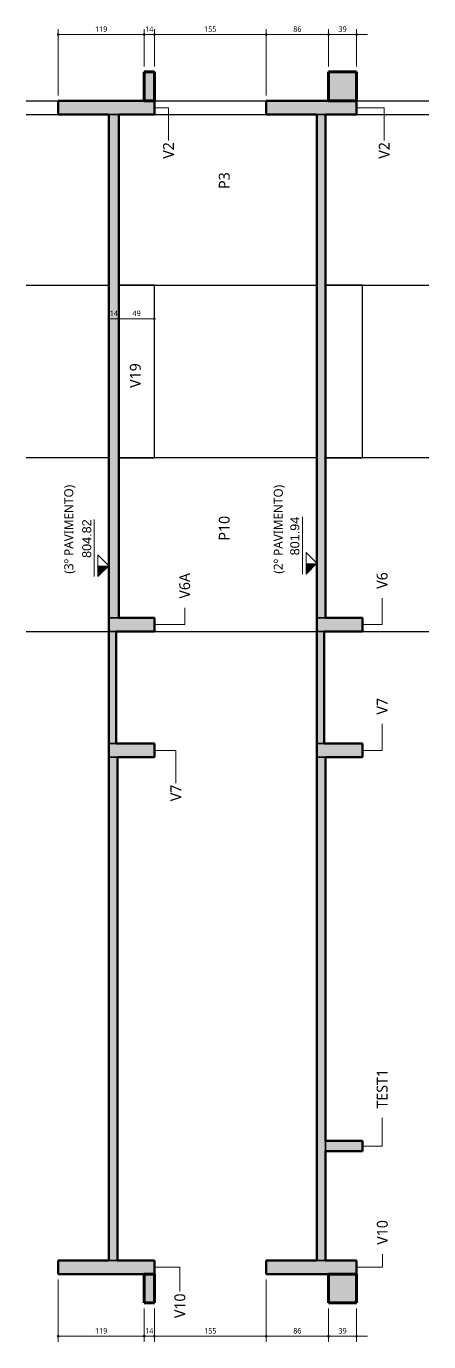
# Model space of a CAD drawing. Header units: centimetres. Extents: x -2198 to 42786, y -3196 to 88064.
# Drawn here: x 7610 to 8167, y 79410 to 81230 of the extents above; entities that cross this region are included whole.
import ezdxf

# ---------------------------------------------------------------- set-up
doc = ezdxf.new("R2010")
doc.units = ezdxf.units.CM
for name, color, linetype, lineweight in [('A-ANNO-DIMS', 7, 'Continuous', 9), ('A-ANNO-DIMS-50', 7, 'Continuous', 9), ('A-FLOR', 7, 'Continuous', 25), ('G-ANNO-DIMS', 7, 'Continuous', 9), ('G-ANNO-TEXT', 7, 'Continuous', 9), ('S-BEAM', 7, 'Continuous', 25), ('S-BEAM-IDEN', 7, 'Continuous', 9), ('S-COLS', 7, 'Continuous', 25), ('S-COLS-IDEN', 7, 'Continuous', 9)]:
    doc.layers.add(name, color=color, linetype=linetype, lineweight=lineweight)
doc.styles.add('Arial_3', font='arial.ttf', dxfattribs={"height": 12.5})
doc.styles.add('Gadugi', font='gadugi.ttf', dxfattribs={"height": 15})
doc.styles.add('Gadugi_5', font='gadugi.ttf', dxfattribs={"height": 12.5})
doc.styles.add('Gadugi_6', font='gadugi.ttf', dxfattribs={"width": 0.9, "height": 7.5})
doc.dimstyles.new('PED_1_5mm_DIR', dxfattribs={"dimscale": 30.48, "dimtxt": 7.778718, "dimasz": 0.328084, "dimexe": 0.246063, "dimexo": 0.246063, "dimgap": 0.049213, "dimtad": 1, "dimdec": 1, "dimrnd": 0.5, "dimdsep": 46, "dimtxsty": 'Gadugi_6', "dimblk1": 'DOTSMALL', "dimblk2": 'DOTSMALL', "dimsah": 1, "dimcen": 0.09, "dimdle": 0.492126, "dimazin": 0, "dimtfac": 1, "dimtdec": 4, "dimtix": 1, "dimtmove": 0, "dimatfit": 3, "dimfxl": 1, "dimtvp": 1, "dimtolj": 1, "dimtzin": 0, "dimarcsym": 2})

# ---------------------------------------------------------------- blocks, each defined once
blk = doc.blocks.new('Elevações de ponto - SIMBOLO DE NÍVEL-CORTE-2219088-CT A 002 - CORTE B-B TIPO 1')
at = {"layer": 'G-ANNO-DIMS'}
blk.add_hatch(color=256, dxfattribs=at).paths.add_polyline_path([(6.5, 80487.4), (21.5, 80487.4), (6.5, 80472.4)], flags=0)
for p, q in [((1.4, 80551.6), (1.4, 80472.4)), ((6.5, 80502.4), (21.5, 80487.4)), ((6.5, 80472.4), (6.5, 80502.4)), ((21.5, 80487.4), (6.5, 80472.4))]:
    blk.add_line(p, q, dxfattribs=at)
blk = doc.blocks.new('DIMBLOCK300-CT A 002 - CORTE B-B TIPO 1')
at = {"layer": 'A-ANNO-DIMS-50'}
h = blk.add_hatch(color=256, dxfattribs=at)
edge = h.paths.add_edge_path(flags=0)
edge.add_arc((7724, 80825.6), 1.25, 0, 360)
h = blk.add_hatch(color=256, dxfattribs=at)
edge = h.paths.add_edge_path(flags=0)
edge.add_arc((7738, 80825.6), 1.25, 0, 360)
for p, q in [((7724, 80819.9), (7724, 80833.1)), ((7724, 80825.6), (7738, 80825.6)), ((7724, 80825.6), (7724, 80819.9)), ((7738, 80819.9), (7738, 80833.1)), ((7738, 80825.6), (7738, 80819.9))]:
    blk.add_line(p, q, dxfattribs=at)
for centre in [(7724, 80825.6), (7738, 80825.6)]:
    blk.add_circle(centre, 1.25, dxfattribs=at)
at = {"layer": 'A-ANNO-DIMS-50', "color": 0, "insert": (7725.3, 80836.9), "char_height": 7.5, "width": 13.772, "attachment_point": 1, "line_spacing_factor": 1.02016, "style": 'Gadugi_6'}
blk.add_mtext('14', dxfattribs=at)
blk = doc.blocks.new('_DotSmall')
at = {"color": 0, "linetype": 'ByBlock', "const_width": 0.5}
blk.add_lwpolyline([(-0.0625, 0, 1), (0.0625, 0, 1)], format="xyb", close=True, dxfattribs=at)
blk = doc.blocks.new('DIMBLOCK301-CT A 002 - CORTE B-B TIPO 1')
at = {"layer": 'A-ANNO-DIMS-50'}
h = blk.add_hatch(color=256, dxfattribs=at)
edge = h.paths.add_edge_path(flags=0)
edge.add_arc((7738, 80825.6), 1.25, 0, 360)
h = blk.add_hatch(color=256, dxfattribs=at)
edge = h.paths.add_edge_path(flags=0)
edge.add_arc((7787, 80825.6), 1.25, 0, 360)
for p, q in [((7738, 80819.9), (7738, 80833.1)), ((7738, 80825.6), (7787, 80825.6)), ((7738, 80825.6), (7738, 80819.9)), ((7787, 80819.9), (7787, 80833.1)), ((7787, 80825.6), (7787, 80819.9))]:
    blk.add_line(p, q, dxfattribs=at)
for centre in [(7738, 80825.6), (7787, 80825.6)]:
    blk.add_circle(centre, 1.25, dxfattribs=at)
at = {"layer": 'A-ANNO-DIMS-50', "color": 0, "insert": (7756.8, 80836.9), "char_height": 7.5, "width": 13.772, "attachment_point": 1, "line_spacing_factor": 1.02016, "style": 'Gadugi_6'}
blk.add_mtext('49', dxfattribs=at)
blk = doc.blocks.new('DIMBLOCK302-CT A 002 - CORTE B-B TIPO 1')
at = {"layer": 'A-ANNO-DIMS-50'}
h = blk.add_hatch(color=256, dxfattribs=at)
edge = h.paths.add_edge_path(flags=0)
edge.add_arc((7654, 79417.9), 1.25, 0, 360)
h = blk.add_hatch(color=256, dxfattribs=at)
edge = h.paths.add_edge_path(flags=0)
edge.add_arc((7773, 79417.9), 1.25, 0, 360)
for p, q in [((7654, 79496.5), (7654, 79410.4)), ((7654, 79417.9), (7654, 79496.5)), ((7773, 79456.5), (7773, 79410.4)), ((7773, 79417.9), (7773, 79456.5)), ((7654, 79417.9), (7773, 79417.9))]:
    blk.add_line(p, q, dxfattribs=at)
for centre in [(7654, 79417.9), (7773, 79417.9)]:
    blk.add_circle(centre, 1.25, dxfattribs=at)
at = {"layer": 'A-ANNO-DIMS-50', "color": 0, "insert": (7704.9, 79429.2), "char_height": 7.5, "width": 20.658, "attachment_point": 1, "line_spacing_factor": 1.02016, "style": 'Gadugi_6'}
blk.add_mtext('119', dxfattribs=at)
blk = doc.blocks.new('DIMBLOCK303-CT A 002 - CORTE B-B TIPO 1')
at = {"layer": 'A-ANNO-DIMS-50'}
h = blk.add_hatch(color=256, dxfattribs=at)
edge = h.paths.add_edge_path(flags=0)
edge.add_arc((7773, 79417.9), 1.25, 0, 360)
h = blk.add_hatch(color=256, dxfattribs=at)
edge = h.paths.add_edge_path(flags=0)
edge.add_arc((7787, 79417.9), 1.25, 0, 360)
for p, q in [((7773, 79456.5), (7773, 79410.4)), ((7773, 79417.9), (7773, 79456.5)), ((7787, 79456.5), (7787, 79410.4)), ((7787, 79417.9), (7787, 79456.5)), ((7773, 79417.9), (7802, 79417.9))]:
    blk.add_line(p, q, dxfattribs=at)
for centre in [(7773, 79417.9), (7787, 79417.9)]:
    blk.add_circle(centre, 1.25, dxfattribs=at)
at = {"layer": 'A-ANNO-DIMS-50', "color": 0, "insert": (7774.3, 79429.2), "char_height": 7.5, "width": 13.772, "attachment_point": 1, "line_spacing_factor": 1.02016, "style": 'Gadugi_6'}
blk.add_mtext('14', dxfattribs=at)
blk = doc.blocks.new('DIMBLOCK304-CT A 002 - CORTE B-B TIPO 1')
at = {"layer": 'A-ANNO-DIMS-50'}
h = blk.add_hatch(color=256, dxfattribs=at)
edge = h.paths.add_edge_path(flags=0)
edge.add_arc((7654, 81218.8), 1.25, 0, 360)
h = blk.add_hatch(color=256, dxfattribs=at)
edge = h.paths.add_edge_path(flags=0)
edge.add_arc((7773, 81218.8), 1.25, 0, 360)
for p, q in [((7654, 81134.5), (7654, 81226.3)), ((7654, 81218.8), (7773, 81218.8)), ((7654, 81218.8), (7654, 81134.5)), ((7773, 81174.5), (7773, 81226.3)), ((7773, 81218.8), (7773, 81174.5))]:
    blk.add_line(p, q, dxfattribs=at)
for centre in [(7654, 81218.8), (7773, 81218.8)]:
    blk.add_circle(centre, 1.25, dxfattribs=at)
at = {"layer": 'A-ANNO-DIMS-50', "color": 0, "insert": (7704.9, 81230.1), "char_height": 7.5, "width": 20.658, "attachment_point": 1, "line_spacing_factor": 1.02016, "style": 'Gadugi_6'}
blk.add_mtext('119', dxfattribs=at)
blk = doc.blocks.new('DIMBLOCK305-CT A 002 - CORTE B-B TIPO 1')
at = {"layer": 'A-ANNO-DIMS-50'}
h = blk.add_hatch(color=256, dxfattribs=at)
edge = h.paths.add_edge_path(flags=0)
edge.add_arc((7773, 81218.8), 1.25, 0, 360)
h = blk.add_hatch(color=256, dxfattribs=at)
edge = h.paths.add_edge_path(flags=0)
edge.add_arc((7787, 81218.8), 1.25, 0, 360)
for p, q in [((7773, 81174.5), (7773, 81226.3)), ((7773, 81218.8), (7787, 81218.8)), ((7773, 81218.8), (7773, 81174.5)), ((7787, 81174.5), (7787, 81226.3)), ((7787, 81218.8), (7787, 81174.5))]:
    blk.add_line(p, q, dxfattribs=at)
for centre in [(7773, 81218.8), (7787, 81218.8)]:
    blk.add_circle(centre, 1.25, dxfattribs=at)
at = {"layer": 'A-ANNO-DIMS-50', "color": 0, "insert": (7774.3, 81230.1), "char_height": 7.5, "width": 13.772, "attachment_point": 1, "line_spacing_factor": 1.02016, "style": 'Gadugi_6'}
blk.add_mtext('14', dxfattribs=at)
blk = doc.blocks.new('DIMBLOCK306-CT A 002 - CORTE B-B TIPO 1')
at = {"layer": 'A-ANNO-DIMS-50'}
h = blk.add_hatch(color=256, dxfattribs=at)
edge = h.paths.add_edge_path(flags=0)
edge.add_arc((7787, 81218.8), 1.25, 0, 360)
h = blk.add_hatch(color=256, dxfattribs=at)
edge = h.paths.add_edge_path(flags=0)
edge.add_arc((7942, 81218.8), 1.25, 0, 360)
for p, q in [((7787, 81174.5), (7787, 81226.3)), ((7787, 81218.8), (7942, 81218.8)), ((7787, 81218.8), (7787, 81174.5)), ((7942, 81134.5), (7942, 81226.3)), ((7942, 81218.8), (7942, 81134.5))]:
    blk.add_line(p, q, dxfattribs=at)
for centre in [(7787, 81218.8), (7942, 81218.8)]:
    blk.add_circle(centre, 1.25, dxfattribs=at)
at = {"layer": 'A-ANNO-DIMS-50', "color": 0, "insert": (7855.9, 81230.1), "char_height": 7.5, "width": 20.658, "attachment_point": 1, "line_spacing_factor": 1.02016, "style": 'Gadugi_6'}
blk.add_mtext('155', dxfattribs=at)
blk = doc.blocks.new('DIMBLOCK307-CT A 002 - CORTE B-B TIPO 1')
at = {"layer": 'A-ANNO-DIMS-50'}
h = blk.add_hatch(color=256, dxfattribs=at)
edge = h.paths.add_edge_path(flags=0)
edge.add_arc((7942, 81218.8), 1.25, 0, 360)
h = blk.add_hatch(color=256, dxfattribs=at)
edge = h.paths.add_edge_path(flags=0)
edge.add_arc((8028, 81218.8), 1.25, 0, 360)
for p, q in [((7942, 81134.5), (7942, 81226.3)), ((7942, 81218.8), (8028, 81218.8)), ((7942, 81218.8), (7942, 81134.5)), ((8028, 81174.5), (8028, 81226.3)), ((8028, 81218.8), (8028, 81174.5))]:
    blk.add_line(p, q, dxfattribs=at)
for centre in [(7942, 81218.8), (8028, 81218.8)]:
    blk.add_circle(centre, 1.25, dxfattribs=at)
at = {"layer": 'A-ANNO-DIMS-50', "color": 0, "insert": (7979.3, 81230.1), "char_height": 7.5, "width": 13.772, "attachment_point": 1, "line_spacing_factor": 1.02016, "style": 'Gadugi_6'}
blk.add_mtext('86', dxfattribs=at)
blk = doc.blocks.new('DIMBLOCK308-CT A 002 - CORTE B-B TIPO 1')
at = {"layer": 'A-ANNO-DIMS-50'}
h = blk.add_hatch(color=256, dxfattribs=at)
edge = h.paths.add_edge_path(flags=0)
edge.add_arc((8028, 81218.8), 1.25, 0, 360)
h = blk.add_hatch(color=256, dxfattribs=at)
edge = h.paths.add_edge_path(flags=0)
edge.add_arc((8067, 81218.8), 1.25, 0, 360)
for p, q in [((8028, 81174.5), (8028, 81226.3)), ((8028, 81218.8), (8082, 81218.8)), ((8028, 81218.8), (8028, 81174.5)), ((8067, 81174.5), (8067, 81226.3)), ((8067, 81218.8), (8067, 81174.5))]:
    blk.add_line(p, q, dxfattribs=at)
for centre in [(8028, 81218.8), (8067, 81218.8)]:
    blk.add_circle(centre, 1.25, dxfattribs=at)
at = {"layer": 'A-ANNO-DIMS-50', "color": 0, "insert": (8041.8, 81230.1), "char_height": 7.5, "width": 13.772, "attachment_point": 1, "line_spacing_factor": 1.02016, "style": 'Gadugi_6'}
blk.add_mtext('39', dxfattribs=at)
blk = doc.blocks.new('DIMBLOCK309-CT A 002 - CORTE B-B TIPO 1')
at = {"layer": 'A-ANNO-DIMS-50'}
h = blk.add_hatch(color=256, dxfattribs=at)
edge = h.paths.add_edge_path(flags=0)
edge.add_arc((8028, 79417.9), 1.25, 0, 360)
h = blk.add_hatch(color=256, dxfattribs=at)
edge = h.paths.add_edge_path(flags=0)
edge.add_arc((8067, 79417.9), 1.25, 0, 360)
for p, q in [((8028, 79456.5), (8028, 79410.4)), ((8028, 79417.9), (8028, 79456.5)), ((8067, 79456.5), (8067, 79410.4)), ((8067, 79417.9), (8067, 79456.5)), ((8082, 79417.9), (8028, 79417.9))]:
    blk.add_line(p, q, dxfattribs=at)
for centre in [(8028, 79417.9), (8067, 79417.9)]:
    blk.add_circle(centre, 1.25, dxfattribs=at)
at = {"layer": 'A-ANNO-DIMS-50', "color": 0, "insert": (8041.8, 79429.2), "char_height": 7.5, "width": 13.772, "attachment_point": 1, "line_spacing_factor": 1.02016, "style": 'Gadugi_6'}
blk.add_mtext('39', dxfattribs=at)
blk = doc.blocks.new('DIMBLOCK310-CT A 002 - CORTE B-B TIPO 1')
at = {"layer": 'A-ANNO-DIMS-50'}
h = blk.add_hatch(color=256, dxfattribs=at)
edge = h.paths.add_edge_path(flags=0)
edge.add_arc((7942, 79417.9), 1.25, 0, 360)
h = blk.add_hatch(color=256, dxfattribs=at)
edge = h.paths.add_edge_path(flags=0)
edge.add_arc((8028, 79417.9), 1.25, 0, 360)
for p, q in [((7942, 79496.5), (7942, 79410.4)), ((7942, 79417.9), (7942, 79496.5)), ((8028, 79456.5), (8028, 79410.4)), ((8028, 79417.9), (8028, 79456.5)), ((8028, 79417.9), (7942, 79417.9))]:
    blk.add_line(p, q, dxfattribs=at)
for centre in [(7942, 79417.9), (8028, 79417.9)]:
    blk.add_circle(centre, 1.25, dxfattribs=at)
at = {"layer": 'A-ANNO-DIMS-50', "color": 0, "insert": (7979.3, 79429.2), "char_height": 7.5, "width": 13.772, "attachment_point": 1, "line_spacing_factor": 1.02016, "style": 'Gadugi_6'}
blk.add_mtext('86', dxfattribs=at)
blk = doc.blocks.new('DIMBLOCK311-CT A 002 - CORTE B-B TIPO 1')
at = {"layer": 'A-ANNO-DIMS-50'}
h = blk.add_hatch(color=256, dxfattribs=at)
edge = h.paths.add_edge_path(flags=0)
edge.add_arc((7787, 79417.9), 1.25, 0, 360)
h = blk.add_hatch(color=256, dxfattribs=at)
edge = h.paths.add_edge_path(flags=0)
edge.add_arc((7942, 79417.9), 1.25, 0, 360)
for p, q in [((7942, 79496.5), (7942, 79410.4)), ((7942, 79417.9), (7942, 79496.5)), ((7787, 79456.5), (7787, 79410.4)), ((7787, 79417.9), (7787, 79456.5)), ((7942, 79417.9), (7772, 79417.9))]:
    blk.add_line(p, q, dxfattribs=at)
for centre in [(7787, 79417.9), (7942, 79417.9)]:
    blk.add_circle(centre, 1.25, dxfattribs=at)
at = {"layer": 'A-ANNO-DIMS-50', "color": 0, "insert": (7855.9, 79429.2), "char_height": 7.5, "width": 20.658, "attachment_point": 1, "line_spacing_factor": 1.02016, "style": 'Gadugi_6'}
blk.add_mtext('155', dxfattribs=at)

msp = doc.modelspace()

# ---------------------------------------------------------------- hatches: boundary and pattern name
at = {"layer": 'A-FLOR', "true_color": 0xa6a6a6}
for points in [[(7787, 81127.04), (7787, 81167.04), (7773, 81167.04), (7773, 81127.04)], [(7738, 80412.04), (7738, 81108.04), (7724, 81108.04), (7724, 80412.04)], [(8012, 80412.04), (8024, 80412.04), (8024, 81108.04), (8012, 81108.04), (8012, 80633.04)], [(7724, 80238.04), (7734, 80238.04), (7734, 80393.04), (7724, 80393.04), (7724, 80317.7)], [(8012, 80238.04), (8022, 80238.04), (8022, 80393.04), (8012, 80393.04), (8012, 80317.7)], [(7736, 79522.97), (7736, 80219.04), (7724, 80219.04), (7724, 79522.97)], [(8024, 79522.97), (8024, 80219.04), (8012, 80219.04), (8012, 79522.97)], [(7787, 79463.97), (7787, 79503.97), (7773, 79503.97), (7773, 79463.97)]]:
    msp.add_hatch(color=253, dxfattribs=at).paths.add_polyline_path(points, flags=0)
at = {"layer": 'S-BEAM', "true_color": 0xa6a6a6}
for points in [[(8067, 81127.04), (8067, 81167.04), (8028, 81167.04), (8028, 81127.04), (8030.11, 81127.04)], [(7773, 81108.04), (7787, 81108.04), (7787, 81127.04), (7654, 81127.04), (7654, 81108.04), (7738, 81108.04)], [(8067, 81108.04), (8067, 81127.04), (7942, 81127.04), (7942, 81108.04), (8028, 81108.04)], [(7738, 80393.04), (7787, 80393.04), (7787, 80412.04), (7724, 80412.04), (7724, 80393.04), (7734, 80393.04)], [(8024, 80393.04), (8075, 80393.04), (8075, 80412.04), (8012, 80412.04), (8012, 80393.04), (8022, 80393.04)], [(7787, 80219.04), (7787, 80238.04), (7724, 80238.04), (7724, 80219.04), (7736, 80219.04)], [(8022, 80219.04), (8075, 80219.04), (8075, 80238.04), (8012, 80238.04), (8012, 80219.04)], [(8075, 79674.09), (8075, 79688.09), (8024, 79688.09), (8024, 79674.09)], [(7724, 79503.97), (7787, 79503.97), (7787, 79522.97), (7654, 79522.97), (7654, 79503.97)], [(8024, 79503.97), (8067, 79503.97), (8067, 79522.97), (7942, 79522.97), (7942, 79503.97), (8012, 79503.97)], [(8067, 79463.97), (8067, 79503.97), (8028, 79503.97), (8028, 79463.97)]]:
    msp.add_hatch(color=253, dxfattribs=at).paths.add_polyline_path(points, flags=0)

# ---------------------------------------------------------------- linework, layer by layer
at = {"layer": 'A-FLOR', "color": 190, "lineweight": 70, "true_color": 0x8000ff}
for p, q in [((7787, 81167.04), (7773, 81167.04)), ((7773, 81167.04), (7773, 81127.04)), ((7787, 81127.04), (7787, 81167.04)), ((7773, 81127.04), (7787, 81127.04)), ((7773, 79503.97), (7773, 79463.97)), ((7787, 79503.97), (7773, 79503.97)), ((7787, 79463.97), (7787, 79503.97)), ((7773, 79463.97), (7787, 79463.97))]:
    msp.add_line(p, q, dxfattribs=at)
at = {"layer": 'A-FLOR', "lineweight": 50}
for p, q in [((7724, 81108.04), (7724, 80412.04)), ((7738, 80412.04), (7738, 81108.04)), ((8012, 81108.04), (8012, 80412.04)), ((8024, 80412.04), (8024, 81108.04)), ((7724, 80393.04), (7724, 80238.04)), ((7734, 80238.04), (7734, 80393.04)), ((8012, 80393.04), (8012, 80238.04)), ((8022, 80238.04), (8022, 80393.04)), ((7724, 80219.04), (7724, 79522.97)), ((7736, 79522.97), (7736, 80219.04)), ((8012, 80219.04), (8012, 79522.97)), ((8024, 79688.09), (8024, 80219.04)), ((8024, 79522.97), (8024, 79674.09))]:
    msp.add_line(p, q, dxfattribs=at)
at = {"layer": 'A-FLOR'}
for p, q in [((7738, 81108.04), (7724, 81108.04)), ((8024, 81108.04), (8012, 81108.04)), ((7724, 80412.04), (7738, 80412.04)), ((8012, 80412.04), (8024, 80412.04)), ((7734, 80393.04), (7724, 80393.04)), ((8022, 80393.04), (8012, 80393.04)), ((7724, 80238.04), (7734, 80238.04)), ((8012, 80238.04), (8022, 80238.04)), ((7736, 80219.04), (7724, 80219.04)), ((8024, 80219.04), (8012, 80219.04)), ((8024, 79674.09), (8024, 79688.09)), ((7724, 79522.97), (7736, 79522.97)), ((8012, 79522.97), (8024, 79522.97))]:
    msp.add_line(p, q, dxfattribs=at)
at = {"layer": 'S-BEAM', "color": 190, "lineweight": 70, "true_color": 0x8000ff}
for p, q in [((8028, 81167.04), (8028, 81127.04)), ((8067, 81167.04), (8028, 81167.04)), ((8067, 81127.04), (8067, 81167.04)), ((8028, 81127.04), (8067, 81127.04)), ((8028, 79503.97), (8028, 79463.97)), ((8067, 79503.97), (8028, 79503.97)), ((8067, 79463.97), (8067, 79503.97)), ((8028, 79463.97), (8067, 79463.97))]:
    msp.add_line(p, q, dxfattribs=at)
at = {"layer": 'S-BEAM', "lineweight": 50}
for p, q in [((7773, 81127.04), (7654, 81127.04)), ((7654, 81127.04), (7654, 81108.04)), ((7787, 81108.04), (7787, 81127.04)), ((8028, 81127.04), (7942, 81127.04)), ((7942, 81127.04), (7942, 81108.04)), ((8067, 81108.04), (8067, 81127.04)), ((7654, 81108.04), (7724, 81108.04)), ((7738, 81108.04), (7787, 81108.04)), ((7942, 81108.04), (8012, 81108.04)), ((8024, 81108.04), (8067, 81108.04)), ((7724, 80412.04), (7724, 80393.04)), ((7787, 80412.04), (7738, 80412.04)), ((7787, 80393.04), (7787, 80412.04)), ((8012, 80412.04), (8012, 80393.04)), ((8075, 80412.04), (8024, 80412.04)), ((8075, 80393.04), (8075, 80412.04)), ((7734, 80393.04), (7787, 80393.04)), ((8022, 80393.04), (8075, 80393.04)), ((7724, 80238.04), (7724, 80219.04)), ((7787, 80238.04), (7734, 80238.04)), ((7787, 80219.04), (7787, 80238.04)), ((8012, 80238.04), (8012, 80219.04)), ((8075, 80238.04), (8022, 80238.04)), ((8075, 80219.04), (8075, 80238.04)), ((7736, 80219.04), (7787, 80219.04)), ((8024, 80219.04), (8075, 80219.04)), ((8075, 79688.09), (8024, 79688.09)), ((8024, 79674.09), (8075, 79674.09)), ((8075, 79674.09), (8075, 79688.09)), ((7724, 79522.97), (7654, 79522.97)), ((7654, 79522.97), (7654, 79503.97)), ((7787, 79522.97), (7736, 79522.97)), ((7787, 79503.97), (7787, 79522.97)), ((8012, 79522.97), (7942, 79522.97)), ((7942, 79522.97), (7942, 79503.97)), ((8067, 79522.97), (8024, 79522.97)), ((8067, 79503.97), (8067, 79522.97)), ((7654, 79503.97), (7773, 79503.97)), ((7942, 79503.97), (8028, 79503.97))]:
    msp.add_line(p, q, dxfattribs=at)
at = {"layer": 'S-BEAM'}
for p, q in [((7787, 81127.04), (7773, 81127.04)), ((8067, 81127.04), (8028, 81127.04)), ((7724, 81108.04), (7738, 81108.04)), ((8012, 81108.04), (8024, 81108.04)), ((7787, 80872.04), (7738, 80872.04)), ((7787, 80633.04), (7787, 80872.04)), ((8075, 80872.04), (8024, 80872.04)), ((8075, 80633.04), (8075, 80872.04)), ((7738, 80633.04), (7787, 80633.04)), ((8024, 80633.04), (8075, 80633.04)), ((7738, 80412.04), (7724, 80412.04)), ((8024, 80412.04), (8012, 80412.04)), ((7724, 80393.04), (7734, 80393.04)), ((8012, 80393.04), (8022, 80393.04)), ((7734, 80238.04), (7724, 80238.04)), ((8022, 80238.04), (8012, 80238.04)), ((7724, 80219.04), (7736, 80219.04)), ((8012, 80219.04), (8024, 80219.04)), ((8024, 79688.09), (8024, 79674.09)), ((7736, 79522.97), (7724, 79522.97)), ((8024, 79522.97), (8012, 79522.97)), ((7773, 79503.97), (7787, 79503.97)), ((8028, 79503.97), (8067, 79503.97))]:
    msp.add_line(p, q, dxfattribs=at)
at = {"layer": 'S-BEAM-IDEN'}
for p, q in [((7787, 81117.54), (7806.63, 81117.54)), ((7806.63, 81117.54), (7806.63, 81072.23)), ((8067, 81117.54), (8105.24, 81117.54)), ((8105.24, 81117.54), (8105.24, 81072.23)), ((8102.33, 80402.54), (8102.33, 80439.05)), ((7829.02, 80402.54), (7829.02, 80425.5)), ((7787, 80402.54), (7829.02, 80402.54)), ((8075, 80402.54), (8102.33, 80402.54)), ((8102.33, 80228.54), (8102.33, 80265.05)), ((7787, 80228.54), (7816.82, 80228.54)), ((7816.82, 80228.54), (7816.82, 80183.23)), ((8075, 80228.54), (8102.33, 80228.54)), ((8102.33, 79681.09), (8102.33, 79720.1)), ((8075, 79681.09), (8102.33, 79681.09)), ((8102.58, 79513.47), (8102.58, 79531.54)), ((7787, 79513.47), (7822.37, 79513.47)), ((7822.37, 79513.47), (7822.37, 79479.71)), ((8067, 79513.47), (8102.58, 79513.47))]:
    msp.add_line(p, q, dxfattribs=at)
at = {"layer": 'S-COLS'}
for p, q in [((7609.79, 81127.04), (7654, 81127.04)), ((7787, 81127.04), (7942, 81127.04)), ((8067, 81127.04), (8166.73, 81127.04)), ((7609.79, 81108.04), (7654, 81108.04)), ((7787, 81108.04), (7942, 81108.04)), ((8067, 81108.04), (8166.73, 81108.04)), ((7609.79, 80872.04), (7724, 80872.04)), ((7738, 80872.04), (7787, 80872.04)), ((7787, 80872.04), (8012, 80872.04)), ((8024, 80872.04), (8075, 80872.04)), ((8075, 80872.04), (8166.73, 80872.04)), ((7724, 80633.04), (7609.79, 80633.04)), ((7787, 80633.04), (7738, 80633.04)), ((8012, 80633.04), (7787, 80633.04)), ((8075, 80633.04), (8024, 80633.04)), ((8166.73, 80633.04), (8075, 80633.04)), ((7609.79, 80393.04), (7724, 80393.04)), ((7787, 80393.04), (8012, 80393.04)), ((8075, 80393.04), (8166.73, 80393.04))]:
    msp.add_line(p, q, dxfattribs=at)

# ---------------------------------------------------------------- block references
at = {"layer": 'G-ANNO-DIMS'}
for p in [(7702.49, -3.53), (7990.49, 0)]:
    msp.add_blockref('Elevações de ponto - SIMBOLO DE NÍVEL-CORTE-2219088-CT A 002 - CORTE B-B TIPO 1', p, dxfattribs=at)

# ---------------------------------------------------------------- texts
at = {"layer": 'G-ANNO-DIMS', "char_height": 12.5, "width": 63.9697, "attachment_point": 1, "rotation": 90, "line_spacing_factor": 0.941778, "style": 'Arial_3'}
for s, insert in [('804.82', (7687.18, 80494.74)), ('801.94', (7975.18, 80498.27))]:
    msp.add_mtext(s, dxfattribs=dict(at, insert=insert))
at = {"layer": 'G-ANNO-TEXT', "char_height": 12.5, "width": 157.5316, "attachment_point": 1, "rotation": 90, "style": 'Gadugi_5'}
for s, insert in [('(3º PAVIMENTO)', (7662.32, 80472.94)), ('(2º PAVIMENTO)', (7952.32, 80472.94))]:
    msp.add_mtext(s, dxfattribs=dict(at, insert=insert))
at = {"layer": 'S-BEAM-IDEN', "char_height": 15, "attachment_point": 1, "rotation": 90, "style": 'Gadugi'}
for s, insert, width in [('V2', (7799.08, 81047.08), 30.0633), ('V2', (8097.69, 81047.08), 30.0633), ('V19', (7753.12, 80730.01), 44.0928), ('V6A', (7821.47, 80438.5), 46.4979), ('V6', (8094.77, 80452.05), 30.0633), ('V7', (8094.77, 80278.05), 30.0633), ('V7', (7809.27, 80158.08), 30.0633), ('TEST1', (8094.77, 79733.11), 67.7426), ('V10', (8095.02, 79544.54), 44.0928), ('V10', (7814.82, 79443.01), 44.0928)]:
    msp.add_mtext(s, dxfattribs=dict(at, insert=insert, width=width))
at = {"layer": 'S-COLS-IDEN', "char_height": 15, "attachment_point": 1, "rotation": 90, "style": 'Gadugi'}
for s, insert, width in [('P3', (7876.23, 81005.28), 28.4599), ('P10', (7876.23, 80518.78), 42.4894)]:
    msp.add_mtext(s, dxfattribs=dict(at, insert=insert, width=width))

# ---------------------------------------------------------------- dimensions: what is measured, and where the dimension line sits
at = {"layer": 'A-ANNO-DIMS'}
for base, p1, p2, override, picture, middle in [((7773, 81218.82), (7654, 81127.04), (7773, 81167.04), {"dimpost": '<>', "dimfxl": 125.542821}, 'DIMBLOCK304-CT A 002 - CORTE B-B TIPO 1', (7713.5, 81224.22)), ((7787, 81218.82), (7773, 81167.04), (7787, 81167.04), {"dimpost": '<>', "dimfxl": 14}, 'DIMBLOCK305-CT A 002 - CORTE B-B TIPO 1', (7780, 81224.15)), ((7942, 81218.82), (7787, 81167.04), (7942, 81127.04), {"dimpost": '<>', "dimfxl": 160.078106}, 'DIMBLOCK306-CT A 002 - CORTE B-B TIPO 1', (7864.5, 81224.22)), ((8028, 81218.82), (7942, 81127.04), (8028, 81167.04), {"dimpost": '<>', "dimfxl": 94.847246}, 'DIMBLOCK307-CT A 002 - CORTE B-B TIPO 1', (7985, 81224.2)), ((8067, 81218.82), (8028, 81167.04), (8067, 81167.04), {"dimpost": '<>', "dimfxl": 39}, 'DIMBLOCK308-CT A 002 - CORTE B-B TIPO 1', (8047.5, 81224.2)), ((7738, 80825.63), (7724, 80827.4), (7738, 80827.4), {"dimpost": '<>', "dimfxl": 14}, 'DIMBLOCK300-CT A 002 - CORTE B-B TIPO 1', (7731, 80830.96)), ((7787, 80825.63), (7738, 80827.4), (7787, 80827.4), {"dimpost": '<>', "dimfxl": 49}, 'DIMBLOCK301-CT A 002 - CORTE B-B TIPO 1', (7762.5, 80831.01)), ((7773, 79417.92), (7654, 79503.97), (7773, 79463.97), {"dimpost": '<>', "dimfxl": 125.542821}, 'DIMBLOCK302-CT A 002 - CORTE B-B TIPO 1', (7713.5, 79423.32)), ((7787, 79417.92), (7942, 79503.97), (7787, 79463.97), {"dimpost": '<>', "dimfxl": 160.078106}, 'DIMBLOCK311-CT A 002 - CORTE B-B TIPO 1', (7864.5, 79423.32)), ((7942, 79417.92), (8028, 79463.97), (7942, 79503.97), {"dimpost": '<>', "dimfxl": 94.847246}, 'DIMBLOCK310-CT A 002 - CORTE B-B TIPO 1', (7985, 79423.3)), ((7787, 79417.92), (7773, 79463.97), (7787, 79463.97), {"dimpost": '<>', "dimfxl": 14}, 'DIMBLOCK303-CT A 002 - CORTE B-B TIPO 1', (7780, 79423.26)), ((8028, 79417.92), (8067, 79463.97), (8028, 79463.97), {"dimpost": '<>', "dimfxl": 39}, 'DIMBLOCK309-CT A 002 - CORTE B-B TIPO 1', (8047.5, 79423.3))]:
    dim = msp.add_linear_dim(base=base, p1=p1, p2=p2, dimstyle='PED_1_5mm_DIR', override=override, dxfattribs=at)
    dim.commit()
    dim.dimension.update_dxf_attribs({"geometry": picture, "text_midpoint": middle})

doc.saveas('drawing.dxf')
